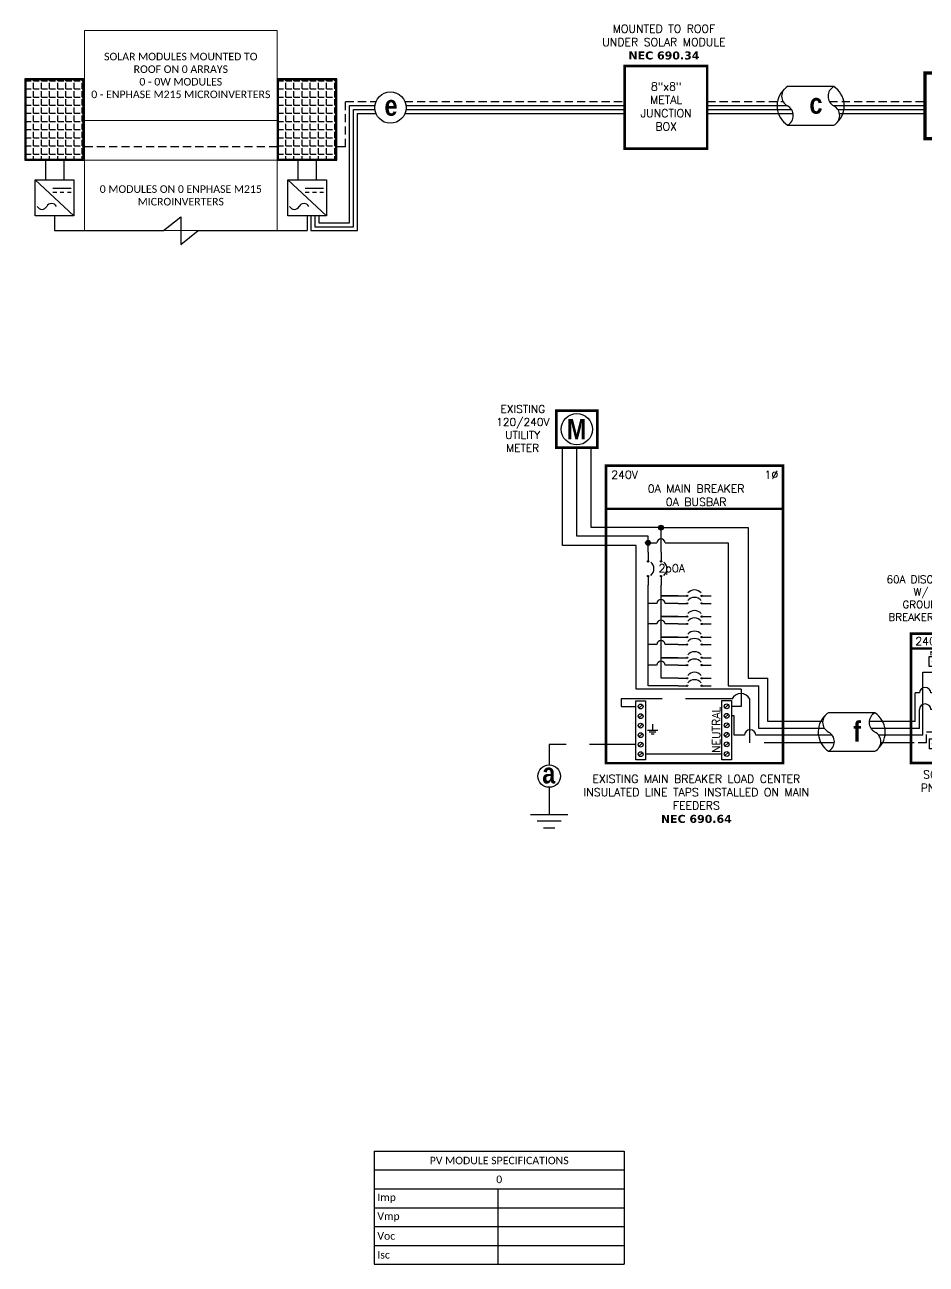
# Model space of a CAD drawing. Header units: feet. Extents: x 21513 to 22293, y 16036 to 16610.
# Drawn here: x 21513 to 21925, y 16036 to 16602 of the extents above; entities that cross this region are included whole.
import ezdxf

# ---------------------------------------------------------------- set-up
doc = ezdxf.new("R2010")
doc.units = ezdxf.units.FT
doc.header["$MEASUREMENT"] = 0
doc.linetypes.add('HIDDEN', pattern=[0.375, 0.25, -0.125])
for name, color, linetype in [('ONE LINE BLOCKS', 7, 'Continuous'), ('TABLES', 7, 'Continuous'), ('TEXT', 7, 'Continuous'), ('Z - TITLEBLOCK TXT', 7, 'Continuous')]:
    doc.layers.add(name, color=color, linetype=linetype)
doc.styles.add('ONE LINE TXT', font='techb___.ttf')
doc.styles.get("Standard").update_dxf_attribs({"font": 'simplex.shx'})

# ---------------------------------------------------------------- blocks, each defined once
blk = doc.blocks.new('*T14')
at = {"layer": 'Defpoints', "color": 8, "linetype": 'ByBlock', "lineweight": 0, "transparency": 16777216}
for p, q in [((0, 0), (88.16, 0)), ((0, 0), (0, -91.46)), ((88.16, 0), (88.16, -91.46)), ((0, -41.08), (88.16, -41.08)), ((0, -59.24), (88.16, -59.24)), ((0, -91.46), (88.16, -91.46))]:
    blk.add_line(p, q, dxfattribs=at)
at = {"color": 0, "linetype": 'Continuous', "transparency": 16777216, "char_height": 3.4544, "width": 80.0359, "attachment_point": 5}
for s, insert in [('{\\fCalibri|b0|i0|c0;SOLAR MODULES MOUNTED TO ROOF ON 0 ARRAYS^J0 - 0W MODULES^J0 - ENPHASE M215 MICROINVERTERS', (44.08, -20.54)), ('{\\fCalibri|b0|i0|c0;', (44.08, -50.16)), ('{\\fCalibri|b0|i0|c0;0 MODULES ON 0 ENPHASE M215 MICROINVERTERS', (44.08, -75.35))]:
    blk.add_mtext(s, dxfattribs=dict(at, insert=insert))
blk = doc.blocks.new('*T12')
at = {"layer": 'Z - TITLEBLOCK TXT', "color": 0, "lineweight": -2, "transparency": 16777216}
for p, q in [((0, 0), (114.19, 0)), ((0, 0), (0, -51.69)), ((114.19, 0), (114.19, -51.69)), ((0, -8.62), (114.19, -8.62)), ((0, -17.23), (114.19, -17.23)), ((56.41, -17.23), (56.41, -51.69)), ((0, -25.85), (114.19, -25.85)), ((0, -34.46), (114.19, -34.46)), ((0, -43.08), (114.19, -43.08)), ((0, -51.69), (114.19, -51.69))]:
    blk.add_line(p, q, dxfattribs=at)
at = {"layer": 'Z - TITLEBLOCK TXT', "color": 0, "linetype": 'Continuous', "transparency": 16777216, "char_height": 3.4544}
for s, insert, width, attachment_point in [('{\\fCalibri|b0|i0|c0;PV MODULE SPECIFICATIONS', (57.09, -4.31), 111.433, 5), ('{\\fCalibri|b0|i0|c0;0', (57.09, -12.92), 111.433, 5), ('{\\fCalibri|b0|i0|c0;Imp', (1.38, -21.54), 53.6551, 4), ('{\\fCalibri|b0|i0|c0;', (57.78, -21.54), 55.0254, 4), ('{\\fCalibri|b0|i0|c0;Vmp', (1.38, -30.15), 53.6551, 4), ('{\\fCalibri|b0|i0|c0;', (57.78, -30.15), 55.0254, 4), ('{\\fCalibri|b0|i0|c0;Voc', (1.38, -38.77), 53.6551, 4), ('{\\fCalibri|b0|i0|c0;', (57.78, -38.77), 55.0254, 4), ('{\\fCalibri|b0|i0|c0;Isc', (1.38, -47.39), 53.6551, 4), ('{\\fCalibri|b0|i0|c0;', (57.78, -47.39), 55.0254, 4)]:
    blk.add_mtext(s, dxfattribs=dict(at, insert=insert, width=width, attachment_point=attachment_point))
blk = doc.blocks.new('M_MAIN DISCONNECT')
at = {"color": 253, "linetype": 'Continuous'}
for p, q in [((10.94, -17.67), (10.94, -15.06)), ((32.69, -17.67), (32.69, -15.06)), ((5.45, -46.43), (5.45, -17.67)), ((5.45, -17.67), (10.94, -17.67)), ((38.18, -17.67), (32.69, -17.67)), ((38.18, -46.43), (38.18, -17.67)), ((5.45, -46.43), (-9.78, -46.43)), ((38.18, -46.43), (53.41, -46.43))]:
    blk.add_line(p, q, dxfattribs=at)
at = {"color": 7, "linetype": 'Continuous'}
for p, q in [((1.95, -40.22), (1.95, -27.1)), ((3.81, -27.1), (1.95, -27.1)), ((11.72, -27.1), (9.09, -27.1)), ((31.91, -27.1), (34.54, -27.1)), ((39.82, -27.1), (41.69, -27.1)), ((41.69, -40.22), (41.69, -27.1)), ((1.95, -40.22), (-9.78, -40.22)), ((41.69, -40.22), (53.41, -40.22))]:
    blk.add_line(p, q, dxfattribs=at)
at = {"color": 1, "linetype": 'Continuous'}
for p, q in [((21.88, -27.1), (23.12, -27.1)), ((25.67, -27.11), (26.91, -27.11)), ((21.88, -34.64), (23.12, -34.64)), ((25.67, -34.64), (26.91, -34.64))]:
    blk.add_line(p, q, dxfattribs=at)
at = {"color": 10, "linetype": 'Continuous'}
for p, q in [((3.81, -43.39), (3.81, -34.64)), ((11.72, -34.64), (9.09, -34.64)), ((31.91, -34.64), (34.54, -34.64)), ((39.82, -43.39), (39.82, -34.64)), ((3.81, -43.39), (-9.78, -43.39)), ((39.82, -43.39), (53.41, -43.39))]:
    blk.add_line(p, q, dxfattribs=at)
at = {"color": 7, "linetype": 'Continuous'}
for centre in [(6.45, -27.26), (37.18, -27.26)]:
    blk.add_arc(centre, 2.64, 3.2819, 176.7181, dxfattribs=at)
at = {"color": 10, "linetype": 'Continuous'}
for centre in [(6.45, -34.79), (37.18, -34.79)]:
    blk.add_arc(centre, 2.64, 3.2819, 176.7181, dxfattribs=at)
at = {"color": 1, "linetype": 'Continuous'}
for points in [[(23.12, -27.1), (23.5, -26.34), (24.4, -27.87), (25.22, -26.34), (25.67, -27.11)], [(23.12, -34.64), (23.5, -33.88), (24.4, -35.4), (25.22, -33.88), (25.67, -34.64)]]:
    blk.add_spline(points, degree=3, dxfattribs=at)
at = {"layer": 'ONE LINE BLOCKS', "lineweight": 50}
blk.add_line((0, -6.77), (43.61, -6.77), dxfattribs=at)
at = {"layer": 'ONE LINE BLOCKS', "lineweight": 50, "const_width": 1.19}
blk.add_lwpolyline([(0, -59.17), (0, 0), (43.61, 0), (43.61, -59.17)], close=True, dxfattribs=at)
at = {"layer": 'TEXT', "color": 92, "linetype": 'HIDDEN', "ltscale": 15}
for p, q in [((7.03, -49.88), (7.03, -44.94)), ((7.03, -44.94), (10.94, -44.94)), ((10.94, -44.94), (10.94, -48.08)), ((36.6, -44.94), (32.69, -44.94)), ((32.69, -44.94), (32.69, -48.08)), ((36.6, -49.88), (36.6, -44.94)), ((7.03, -49.88), (-9.78, -49.88)), ((36.6, -49.88), (53.41, -49.88))]:
    blk.add_line(p, q, dxfattribs=at)
at = {"layer": 'TEXT', "color": 92, "linetype": 'Continuous', "flags": 128}
for points in [[(19.48, -56.44), (24.16, -56.44)], [(21.82, -52.94), (21.82, -56.44)], [(23.35, -57.31), (20.29, -57.31)], [(22.53, -58.18), (21.1, -58.18)]]:
    blk.add_lwpolyline(points, dxfattribs=at)
at = {"layer": 'Z - TITLEBLOCK TXT', "color": 1, "linetype": 'Continuous'}
for p, q in [((8.34, -15.06), (8.34, -10.52)), ((8.34, -10.52), (35.29, -10.52)), ((35.29, -10.52), (35.29, -15.06)), ((35.29, -15.06), (8.34, -15.06)), ((11.72, -27.1), (15.64, -27.1)), ((17.54, -24.65), (20.8, -27.1)), ((27.99, -27.11), (31.91, -27.11)), ((17.54, -32.19), (20.8, -34.63)), ((11.72, -34.64), (15.64, -34.64)), ((27.99, -34.64), (31.91, -34.64)), ((8.34, -48.08), (35.29, -48.08)), ((8.34, -48.08), (8.34, -52.62)), ((35.29, -48.08), (35.29, -52.62)), ((35.29, -52.62), (8.34, -52.62))]:
    blk.add_line(p, q, dxfattribs=at)
at = {"layer": 'Z - TITLEBLOCK TXT', "color": 4, "linetype": 'Continuous'}
for p, q in [((11.73, -12), (10.15, -13.58)), ((16.08, -12), (14.5, -13.58)), ((20.43, -12), (18.86, -13.58)), ((24.78, -12), (23.21, -13.58)), ((29.13, -12), (27.56, -13.58)), ((33.48, -12), (31.91, -13.58)), ((11.73, -49.56), (10.15, -51.13)), ((16.08, -49.56), (14.5, -51.13)), ((20.43, -49.56), (18.86, -51.13)), ((24.78, -49.56), (23.21, -51.13)), ((29.13, -49.56), (27.56, -51.13)), ((33.48, -49.56), (31.91, -51.13))]:
    blk.add_line(p, q, dxfattribs=at)
for centre in [(10.94, -12.79), (15.29, -12.79), (19.64, -12.79), (23.99, -12.79), (28.34, -12.79), (32.69, -12.79), (10.94, -50.35), (15.29, -50.35), (19.64, -50.35), (23.99, -50.35), (28.34, -50.35), (32.69, -50.35)]:
    blk.add_circle(centre, 1.11, dxfattribs=at)
at = {"layer": 'Z - TITLEBLOCK TXT', "color": 1, "linetype": 'Continuous'}
for centre in [(16.18, -27.1), (21.34, -27.1), (27.45, -27.11), (16.18, -34.64), (21.34, -34.64), (27.45, -34.64)]:
    blk.add_circle(centre, 0.541, dxfattribs=at)
at = {"layer": 'TABLES', "color": 4, "linetype": 'Continuous'}
blk.add_text('ISOLATED NEUTRAL', height=1.8743, dxfattribs=at).set_placement((8.7, -9.86))
at = {"layer": 'TEXT', "color": 1}
for s, width, gutter_width, heights, insert, char_height, attachment_point in [('\\A1;\\pi4.1167;60A DISCONNECT FUSED \\P\\pi16.454;W/ ##A FUSES\\P\\pi11.355;GROUPED W/ MAIN \\P\\pi4.9392;BREAKER LOAD CENTER', 71.8931, 92.23, [24.13], (-15.26, 26.55), 3.4544, 1), ('240V', 0.1481, 0.75, [0], (8.07, -3.44), 3.658, 5), ('1∅', 0.1481, 0.75, [0], (38.63, -3.74), 3.658, 5), ('\\A1;\\pi3.6942,t21.982;SQUARE D\\P\\pi2.5621,t20.85;PN: D222N', 35.0816, 28.88, [13.54], (1.84, -62.59), 3.6576, 1)]:
    blk.add_mtext_dynamic_manual_height_columns(s, width=width, gutter_width=gutter_width, heights=heights, dxfattribs=dict(at, insert=insert, char_height=char_height, attachment_point=attachment_point))
blk = doc.blocks.new('*U16')
blk.add_blockref('M_MAIN DISCONNECT', (0, 0))
blk = doc.blocks.new('*U9')
at = {"color": 7, "linetype": 'Continuous'}
for p, q in [((6.67, 2.43), (2.91, 2.43)), ((2.44, 1.71), (0, 1.71)), ((9.57, 1.71), (6.2, 1.71)), ((2.91, -0.69), (6.67, -0.69))]:
    blk.add_line(p, q, dxfattribs=at)
at = {"color": 10, "linetype": 'Continuous'}
for p, q in [((2.59, 1.15), (0, 1.15)), ((9.57, 1.15), (6.35, 1.15))]:
    blk.add_line(p, q, dxfattribs=at)
at = {"color": 253, "linetype": 'Continuous'}
for p, q in [((3.21, 0.61), (0, 0.61)), ((9.57, 0.61), (6.97, 0.61))]:
    blk.add_line(p, q, dxfattribs=at)
at = {"color": 7, "linetype": 'Continuous'}
for centre, start, end in [((3.94, 0.87), 133.9732, 236.4265), ((5.63, 0.87), 313.9732, 56.4265)]:
    blk.add_arc(centre, 1.87, start, end, dxfattribs=at)
at = {"layer": 'TEXT', "color": 92, "linetype": 'HIDDEN', "ltscale": 15}
for p, q in [((3.37, 0), (0, 0)), ((9.57, 0), (7.14, 0))]:
    blk.add_line(p, q, dxfattribs=at)
at = {"layer": 'Z - TITLEBLOCK TXT', "linetype": 'Continuous'}
for centre, start, end in [((3.31, 1.65), 117.6639, 242.3361), ((7.08, 1.65), 117.6639, 242.3361), ((2.5, 0.09), 297.6639, 62.3361), ((6.26, 0.09), 297.6639, 62.3361)]:
    blk.add_arc(centre, 0.882, start, end, dxfattribs=at)
blk = doc.blocks.new('M_LINE TAPS')
at = {"layer": 'ONE LINE BLOCKS', "linetype": 'Continuous'}
h = blk.add_hatch(color=254, dxfattribs=at)
h.dxf.hatch_style = 1
edge = h.paths.add_edge_path()
edge.add_arc((-12.11, 17.42), 0.197, 0, 360)
h = blk.add_hatch(color=254, dxfattribs=at)
h.dxf.hatch_style = 1
edge = h.paths.add_edge_path()
edge.add_arc((-13.16, 16.19), 0.197, 0, 360)
h = blk.add_hatch(color=1, dxfattribs=at)
h.dxf.hatch_style = 1
edge = h.paths.add_edge_path()
edge.add_arc((-13.16, 14.69), 0.0515, 0, 360)
h = blk.add_hatch(color=1, dxfattribs=at)
h.dxf.hatch_style = 1
edge = h.paths.add_edge_path()
edge.add_arc((-12.11, 14.69), 0.0515, 0, 360)
h = blk.add_hatch(color=1, dxfattribs=at)
h.dxf.hatch_style = 1
edge = h.paths.add_edge_path()
edge.add_arc((-13.16, 13.5), 0.0515, 0, 360)
h = blk.add_hatch(color=1, dxfattribs=at)
h.dxf.hatch_style = 1
edge = h.paths.add_edge_path()
edge.add_arc((-12.11, 13.5), 0.0515, 0, 360)
h = blk.add_hatch(color=1, dxfattribs=at)
h.dxf.hatch_style = 1
edge = h.paths.add_edge_path()
edge.add_arc((-9.99, 11.89), 0.0515, 0, 360)
h = blk.add_hatch(color=1, dxfattribs=at)
h.dxf.hatch_style = 1
edge = h.paths.add_edge_path()
edge.add_arc((-9.99, 11.29), 0.0515, 0, 360)
h = blk.add_hatch(color=1, dxfattribs=at)
h.dxf.hatch_style = 1
edge = h.paths.add_edge_path()
edge.add_arc((-8.81, 11.89), 0.0515, 0, 360)
h = blk.add_hatch(color=1, dxfattribs=at)
h.dxf.hatch_style = 1
edge = h.paths.add_edge_path()
edge.add_arc((-8.81, 11.29), 0.0515, 0, 360)
h = blk.add_hatch(color=1, dxfattribs=at)
h.dxf.hatch_style = 1
edge = h.paths.add_edge_path()
edge.add_arc((-9.99, 10.22), 0.0515, 0, 360)
h = blk.add_hatch(color=1, dxfattribs=at)
h.dxf.hatch_style = 1
edge = h.paths.add_edge_path()
edge.add_arc((-8.81, 10.22), 0.0515, 0, 360)
h = blk.add_hatch(color=1, dxfattribs=at)
h.dxf.hatch_style = 1
edge = h.paths.add_edge_path()
edge.add_arc((-9.99, 9.62), 0.0515, 0, 360)
h = blk.add_hatch(color=1, dxfattribs=at)
h.dxf.hatch_style = 1
edge = h.paths.add_edge_path()
edge.add_arc((-8.81, 9.62), 0.0515, 0, 360)
h = blk.add_hatch(color=1, dxfattribs=at)
h.dxf.hatch_style = 1
edge = h.paths.add_edge_path()
edge.add_arc((-9.99, 8.56), 0.0515, 0, 360)
h = blk.add_hatch(color=1, dxfattribs=at)
h.dxf.hatch_style = 1
edge = h.paths.add_edge_path()
edge.add_arc((-8.81, 8.56), 0.0515, 0, 360)
h = blk.add_hatch(color=1, dxfattribs=at)
h.dxf.hatch_style = 1
edge = h.paths.add_edge_path()
edge.add_arc((-9.99, 7.96), 0.0515, 0, 360)
h = blk.add_hatch(color=1, dxfattribs=at)
h.dxf.hatch_style = 1
edge = h.paths.add_edge_path()
edge.add_arc((-8.81, 7.96), 0.0515, 0, 360)
h = blk.add_hatch(color=1, dxfattribs=at)
h.dxf.hatch_style = 1
edge = h.paths.add_edge_path()
edge.add_arc((-9.99, 6.89), 0.0515, 0, 360)
h = blk.add_hatch(color=1, dxfattribs=at)
h.dxf.hatch_style = 1
edge = h.paths.add_edge_path()
edge.add_arc((-9.99, 6.29), 0.0515, 0, 360)
h = blk.add_hatch(color=1, dxfattribs=at)
h.dxf.hatch_style = 1
edge = h.paths.add_edge_path()
edge.add_arc((-8.81, 6.89), 0.0515, 0, 360)
h = blk.add_hatch(color=1, dxfattribs=at)
h.dxf.hatch_style = 1
edge = h.paths.add_edge_path()
edge.add_arc((-8.81, 6.29), 0.0515, 0, 360)
h = blk.add_hatch(color=1, dxfattribs=at)
h.dxf.hatch_style = 1
edge = h.paths.add_edge_path()
edge.add_arc((-9.99, 5.22), 0.0515, 0, 360)
h = blk.add_hatch(color=1, dxfattribs=at)
h.dxf.hatch_style = 1
edge = h.paths.add_edge_path()
edge.add_arc((-8.81, 5.22), 0.0515, 0, 360)
h = blk.add_hatch(color=1, dxfattribs=at)
h.dxf.hatch_style = 1
edge = h.paths.add_edge_path()
edge.add_arc((-9.99, 4.62), 0.0515, 0, 360)
h = blk.add_hatch(color=1, dxfattribs=at)
h.dxf.hatch_style = 1
edge = h.paths.add_edge_path()
edge.add_arc((-8.81, 4.62), 0.0515, 0, 360)
at = {"color": 155, "true_color": 0x647190}
blk.add_line((-16.57, 22.43), (-2.23, 22.43), dxfattribs=at)
at = {"color": 7, "linetype": 'Continuous'}
for p, q in [((-3.46, 1.71), (-3.46, 5.22)), ((0, 1.71), (-3.46, 1.71))]:
    blk.add_line(p, q, dxfattribs=at)
at = {"color": 10, "linetype": 'Continuous'}
for p, q in [((-4.18, 1.15), (-4.18, 4.62)), ((-3.46, 4.62), (-3.46, 4.62)), ((0, 1.15), (-4.18, 1.15))]:
    blk.add_line(p, q, dxfattribs=at)
at = {"color": 253, "linetype": 'Continuous'}
for p, q in [((-6.18, 2.18), (-6.39, 2.18)), ((-6.18, 0.61), (-6.18, 2.18)), ((-5.36, 0.61), (-6.18, 0.61)), ((0, 0.61), (-4.42, 0.61))]:
    blk.add_line(p, q, dxfattribs=at)
at = {"color": 7, "linetype": 'Continuous'}
blk.add_circle((-21.17, -2.7), 0.906, dxfattribs=at)
at = {"color": 253, "linetype": 'Continuous'}
blk.add_arc((-4.89, 0.58), 0.468, 3.2819, 176.7181, dxfattribs=at)
at = {"layer": 'ONE LINE BLOCKS', "lineweight": 50}
blk.add_line((-16.57, 18.95), (-2.23, 18.95), dxfattribs=at)
at = {"layer": 'ONE LINE BLOCKS', "lineweight": 50, "const_width": 0.21}
for points in [[(-20.6, 23.9), (-20.6, 26.89), (-17.26, 26.89), (-17.26, 23.9)], [(-16.57, -1.65), (-16.57, 22.43), (-2.23, 22.43), (-2.23, -1.65)]]:
    blk.add_lwpolyline(points, close=True, dxfattribs=at)
at = {"layer": 'TEXT', "color": 92, "linetype": 'HIDDEN', "ltscale": 15}
for p, q in [((-6.39, 3.55), (-15.33, 3.55)), ((-15.33, 3.55), (-15.33, 2.94)), ((-4.92, 0), (-4.92, 3.55)), ((-15.33, 2.94), (-14.16, 2.94)), ((0, 0), (-4.92, 0)), ((-14.16, -0.15), (-21.17, -0.15)), ((-21.17, -0.15), (-21.17, -1.8)), ((-21.17, -3.61), (-21.17, -5.8))]:
    blk.add_line(p, q, dxfattribs=at)
at = {"layer": 'TEXT', "color": 92, "linetype": 'Continuous', "ltscale": 15}
blk.add_line((-7.19, -0.92), (-13.36, -0.92), dxfattribs=at)
at = {"layer": 'TEXT', "color": 92, "linetype": 'Continuous', "flags": 128}
for points in [[(-13.2, 1.01), (-12.38, 1.01)], [(-12.79, 1.51), (-12.79, 1.01)], [(-12.52, 0.85), (-13.06, 0.85)], [(-12.66, 0.7), (-12.92, 0.7)]]:
    blk.add_lwpolyline(points, dxfattribs=at)
at = {"layer": 'TEXT', "color": 92, "linetype": 'Continuous', "ltscale": 4, "flags": 128}
for points in [[(-22.67, -5.8), (-19.67, -5.8)], [(-20.19, -6.36), (-22.15, -6.36)], [(-20.71, -6.91), (-21.63, -6.91)]]:
    blk.add_lwpolyline(points, dxfattribs=at)
at = {"layer": 'TEXT', "linetype": 'Continuous'}
blk.add_circle((-18.93, 25.39), 1.27, dxfattribs=at)
at = {"layer": 'TEXT', "color": 92, "linetype": 'Continuous', "ltscale": 0.3}
blk.add_arc((-5.65, 3.16), 0.824, 27.6639, 152.3361, dxfattribs=at)
at = {"layer": 'Z - TITLEBLOCK TXT', "color": 253, "linetype": 'Continuous'}
for p, q in [((-20.08, 15.98), (-20.08, 23.9)), ((-14.13, 15.98), (-20.08, 15.98)), ((-14.13, 4.34), (-14.13, 15.98)), ((-5.63, 4.34), (-14.13, 4.34)), ((-5.63, 4.34), (-5.63, 2.95)), ((-5.63, 2.95), (-6.39, 2.95))]:
    blk.add_line(p, q, dxfattribs=at)
at = {"layer": 'Z - TITLEBLOCK TXT', "color": 10, "linetype": 'Continuous'}
for p, q in [((-18.93, 16.74), (-18.93, 23.9)), ((-13.16, 16.74), (-18.93, 16.74)), ((-13.16, 15.43), (-13.16, 16.74)), ((-12.97, 16.19), (-12.45, 16.19)), ((-11.78, 16.19), (-6.66, 16.19)), ((-6.66, 16.19), (-6.66, 4.62)), ((-13.16, 4.62), (-13.16, 12.76)), ((-12.45, 11.29), (-13.16, 11.29)), ((-10.73, 11.29), (-11.78, 11.29)), ((-12.45, 9.62), (-13.16, 9.62)), ((-10.73, 9.62), (-11.78, 9.62)), ((-12.45, 7.96), (-13.16, 7.96)), ((-10.73, 7.96), (-11.78, 7.96)), ((-12.45, 6.29), (-13.16, 6.29)), ((-10.73, 6.29), (-11.78, 6.29)), ((-10.73, 4.62), (-13.16, 4.62)), ((-6.66, 4.62), (-4.18, 4.62))]:
    blk.add_line(p, q, dxfattribs=at)
at = {"layer": 'Z - TITLEBLOCK TXT', "color": 7, "linetype": 'Continuous'}
for p, q in [((-17.78, 17.42), (-17.78, 23.9)), ((-12.11, 17.42), (-17.78, 17.42)), ((-12.11, 15.43), (-12.11, 17.42)), ((-11.92, 17.42), (-5.04, 17.42)), ((-5.04, 17.42), (-5.04, 5.22)), ((-12.11, 10.22), (-12.11, 12.76)), ((-12.11, 11.89), (-10.73, 11.89)), ((-10.73, 11.89), (-12.11, 11.89)), ((-12.11, 8.56), (-12.11, 10.22)), ((-12.11, 10.22), (-10.73, 10.22)), ((-10.73, 10.22), (-12.11, 10.22)), ((-12.11, 6.89), (-12.11, 8.56)), ((-12.11, 8.56), (-10.73, 8.56)), ((-10.73, 8.56), (-12.11, 8.56)), ((-12.11, 5.22), (-12.11, 6.89)), ((-12.11, 6.89), (-10.73, 6.89)), ((-10.73, 6.89), (-12.11, 6.89)), ((-10.73, 5.22), (-12.11, 5.22)), ((-5.04, 5.22), (-3.46, 5.22))]:
    blk.add_line(p, q, dxfattribs=at)
at = {"layer": 'Z - TITLEBLOCK TXT', "color": 1, "linetype": 'Continuous'}
for p, q in [((-14.16, -1.38), (-14.16, 3.4)), ((-14.16, 3.4), (-13.36, 3.4)), ((-13.36, 3.4), (-13.36, -1.38)), ((-7.19, -1.37), (-7.19, 3.41)), ((-7.19, 3.41), (-6.39, 3.41)), ((-6.39, 3.41), (-6.39, -1.37)), ((-13.36, -1.38), (-14.16, -1.38)), ((-6.39, -1.37), (-7.19, -1.37))]:
    blk.add_line(p, q, dxfattribs=at)
at = {"layer": 'Z - TITLEBLOCK TXT', "color": 4, "linetype": 'Continuous'}
for p, q in [((-13.62, 3.07), (-13.9, 2.8)), ((-6.65, 3.09), (-6.93, 2.81)), ((-13.62, 2.3), (-13.9, 2.03)), ((-6.65, 2.32), (-6.93, 2.04)), ((-13.62, 1.53), (-13.9, 1.25)), ((-6.65, 1.55), (-6.93, 1.27)), ((-13.62, 0.76), (-13.9, 0.48)), ((-6.65, 0.78), (-6.93, 0.5)), ((-6.65, 0), (-6.93, -0.27)), ((-13.62, -0.01), (-13.9, -0.29)), ((-13.62, -0.78), (-13.9, -1.06)), ((-6.65, -0.77), (-6.93, -1.04))]:
    blk.add_line(p, q, dxfattribs=at)
at = {"layer": 'Z - TITLEBLOCK TXT', "color": 1, "linetype": 'Continuous', "flags": 128}
for points in [[(-13.16, 15.43), (-13.16, 14.69)], [(-13.16, 15.43), (-13.16, 14.69)], [(-12.11, 15.43), (-12.11, 14.69)], [(-12.11, 15.43), (-12.11, 14.69)], [(-13.16, 13.5), (-13.16, 12.76)], [(-12.11, 13.5), (-12.11, 12.76)], [(-10.73, 11.89), (-9.99, 11.89)], [(-10.73, 11.89), (-9.99, 11.89)], [(-10.73, 11.29), (-9.99, 11.29)], [(-10.73, 11.29), (-9.99, 11.29)], [(-8.81, 11.89), (-8.06, 11.89)], [(-8.81, 11.29), (-8.06, 11.29)], [(-10.73, 10.22), (-9.99, 10.22)], [(-10.73, 10.22), (-9.99, 10.22)], [(-8.81, 10.22), (-8.06, 10.22)], [(-10.73, 9.62), (-9.99, 9.62)], [(-10.73, 9.62), (-9.99, 9.62)], [(-8.81, 9.62), (-8.06, 9.62)], [(-10.73, 8.56), (-9.99, 8.56)], [(-10.73, 8.56), (-9.99, 8.56)], [(-8.81, 8.56), (-8.06, 8.56)], [(-10.73, 7.96), (-9.99, 7.96)], [(-10.73, 7.96), (-9.99, 7.96)], [(-8.81, 7.96), (-8.06, 7.96)], [(-10.73, 6.89), (-9.99, 6.89)], [(-10.73, 6.89), (-9.99, 6.89)], [(-10.73, 6.29), (-9.99, 6.29)], [(-10.73, 6.29), (-9.99, 6.29)], [(-8.81, 6.89), (-8.06, 6.89)], [(-8.81, 6.29), (-8.06, 6.29)], [(-10.73, 5.22), (-9.99, 5.22)], [(-10.73, 5.22), (-9.99, 5.22)], [(-8.81, 5.22), (-8.06, 5.22)], [(-10.73, 4.62), (-9.99, 4.62)], [(-10.73, 4.62), (-9.99, 4.62)], [(-8.81, 4.62), (-8.06, 4.62)]]:
    blk.add_lwpolyline(points, dxfattribs=at)
at = {"layer": 'Z - TITLEBLOCK TXT', "color": 7, "linetype": 'Continuous'}
for centre in [(-12.11, 17.42), (-12.11, 17.42), (-13.16, 16.19)]:
    blk.add_circle(centre, 0.197, dxfattribs=at)
at = {"layer": 'Z - TITLEBLOCK TXT', "color": 1, "linetype": 'Continuous'}
for centre in [(-13.16, 14.69), (-12.11, 14.69), (-13.16, 13.5), (-12.11, 13.5), (-9.99, 11.89), (-9.99, 11.29), (-8.81, 11.89), (-8.81, 11.29), (-9.99, 10.22), (-8.81, 10.22), (-9.99, 9.62), (-8.81, 9.62), (-9.99, 8.56), (-8.81, 8.56), (-9.99, 7.96), (-8.81, 7.96), (-9.99, 6.89), (-9.99, 6.29), (-8.81, 6.89), (-8.81, 6.29), (-9.99, 5.22), (-8.81, 5.22), (-9.99, 4.62), (-8.81, 4.62)]:
    blk.add_circle(centre, 0.0515, dxfattribs=at)
at = {"layer": 'Z - TITLEBLOCK TXT', "color": 4, "linetype": 'Continuous'}
for centre in [(-13.76, 2.94), (-6.79, 2.95), (-13.76, 2.16), (-6.79, 2.18), (-13.76, 1.39), (-6.79, 1.41), (-13.76, 0.62), (-13.76, -0.15), (-6.79, 0.64), (-6.79, -0.13), (-13.76, -0.92), (-6.79, -0.91)]:
    blk.add_circle(centre, 0.197, dxfattribs=at)
at = {"layer": 'Z - TITLEBLOCK TXT', "color": 10, "linetype": 'Continuous'}
for centre in [(-12.11, 16.17), (-12.11, 11.27), (-12.11, 9.6), (-12.11, 7.94), (-12.11, 6.27)]:
    blk.add_arc(centre, 0.332, 3.2937, 176.7063, dxfattribs=at)
at = {"layer": 'Z - TITLEBLOCK TXT', "color": 1, "linetype": 'Continuous'}
for centre, start, end in [((-13.38, 14.09), 310.3392, 49.6608), ((-12.33, 14.09), 310.3392, 49.6608), ((-9.4, 11.68), 40.3392, 139.6608), ((-9.4, 11.08), 40.3392, 139.6608), ((-9.4, 10.01), 40.3392, 139.6608), ((-9.4, 9.41), 40.3392, 139.6608), ((-9.4, 8.34), 40.3392, 139.6608), ((-9.4, 7.75), 40.3392, 139.6608), ((-9.4, 6.68), 40.3392, 139.6608), ((-9.4, 6.08), 40.3392, 139.6608), ((-9.4, 5.01), 40.3392, 139.6608), ((-9.4, 4.41), 40.3392, 139.6608)]:
    blk.add_arc(centre, 0.697, start, end, dxfattribs=at)
at = {"layer": 'TABLES', "color": 1, "linetype": 'Continuous'}
blk.add_text('NEUTRAL', height=0.648, rotation=90, dxfattribs=at).set_placement((-7.31, -0.83))
at = {"layer": 'TEXT', "color": 1, "attachment_point": 5}
for s, width, gutter_width, heights, insert, char_height in [('EXISTING\\P120/240V UTILITY METER', 0.0523, 7.17, [0], (-23.31, 25.45), 0.6278), ('240V', 0.1481, 0.75, [0], (-15.06, 21.71), 0.648), ('1∅', 0.1481, 0.75, [0], (-3.17, 21.71), 0.648), ('0A MAIN BREAKER\\P0A BUSBAR', 11.199, 0.75, [0], (-9.27, 20.04), 0.648), ('2p0A', 0.1481, 0.75, [0], (-11.24, 14.02), 0.648), ('EXISTING MAIN BREAKER LOAD CENTER INSULATED LINE TAPS INSTALLED ON MAIN FEEDERS\\P{\\fVerdana|b1|i0|c0|p34;NEC 690.64}', 18.4888, 7.17, [6], (-9.25, -4.55), 0.648)]:
    blk.add_mtext_dynamic_manual_height_columns(s, width=width, gutter_width=gutter_width, heights=heights, dxfattribs=dict(at, insert=insert, char_height=char_height))
at = {"layer": 'Z - TITLEBLOCK TXT', "color": 253, "linetype": 'Continuous', "style": 'ONE LINE TXT'}
blk.add_text('M', height=1.66, dxfattribs=at).set_placement((-19.74, 24.56))
at = {"layer": 'Z - TITLEBLOCK TXT', "color": 1, "linetype": 'Continuous', "insert": (-21.73, -1.63), "char_height": 1.6624, "attachment_point": 1, "style": 'ONE LINE TXT'}
blk.add_mtext_dynamic_manual_height_columns('{\\W1;\\C256;a}', width=0.1385, gutter_width=2.13, heights=[0], dxfattribs=at)
blk = doc.blocks.new('*U15')
at = {"color": 155, "true_color": 0x647190}
blk.add_blockref('M_LINE TAPS', (0, 0), dxfattribs=at)

msp = doc.modelspace()

# ---------------------------------------------------------------- hatches: boundary and pattern name
at = {"layer": 'ONE LINE BLOCKS', "linetype": 'Continuous'}
h = msp.add_hatch(dxfattribs=at)
h.set_pattern_fill('ANGLE', color=256, scale=13.54666)
h.set_pattern_definition([(0, (21576.1163, 4558.7415), (0, 3.7253315), [2.709332, -1.0159995]), (90, (21576.1163, 4558.7415), (-3.7253315, 2e-16), [2.709332, -1.0159995])])
h.paths.add_polyline_path([(21513.1, 16577.04), (21513.1, 16540.86), (21539.34, 16540.86), (21539.34, 16577.04)])
h = msp.add_hatch(dxfattribs=at)
h.set_pattern_fill('ANGLE', color=256, scale=13.54666)
h.set_pattern_definition([(0, (21691.536, 4558.7415), (0, 3.7253315), [2.709332, -1.0159995]), (90, (21691.536, 4558.7415), (-3.7253315, 2e-16), [2.709332, -1.0159995])])
h.paths.add_polyline_path([(21628.52, 16577.04), (21628.52, 16540.86), (21654.76, 16540.86), (21654.76, 16577.04)])

# ---------------------------------------------------------------- linework, layer by layer
at = {"color": 7, "linetype": 'Continuous'}
for p, q in [((21882.53, 16573.97), (21861.29, 16573.97)), ((21861.29, 16556.34), (21882.53, 16556.34))]:
    msp.add_line(p, q, dxfattribs=at)
at = {"color": 253, "linetype": 'Continuous'}
for p, q in [((21661.05, 16511.73), (21661.05, 16565.33)), ((21661.05, 16565.33), (21672.69, 16565.33)), ((21686.84, 16565.33), (21786.81, 16565.33)), ((21824.59, 16565.33), (21860.98, 16565.33)), ((21882.22, 16565.33), (21924.18, 16565.33)), ((21647.05, 16511.73), (21661.05, 16511.73))]:
    msp.add_line(p, q, dxfattribs=at)
at = {"color": 10, "linetype": 'Continuous'}
for p, q in [((21662.85, 16509.93), (21662.85, 16563.53)), ((21662.85, 16563.53), (21672.67, 16563.53)), ((21686.85, 16563.53), (21786.81, 16563.53)), ((21824.59, 16563.53), (21863.1, 16563.53)), ((21884.35, 16563.53), (21924.18, 16563.53)), ((21645.25, 16509.93), (21662.85, 16509.93))]:
    msp.add_line(p, q, dxfattribs=at)
at = {"linetype": 'Continuous'}
for p, q in [((21664.65, 16508.13), (21664.65, 16561.73)), ((21664.65, 16561.73), (21673.13, 16561.73)), ((21686.4, 16561.73), (21786.81, 16561.73)), ((21824.59, 16561.73), (21863.86, 16561.73)), ((21885.1, 16561.73), (21924.18, 16561.73)), ((21522.07, 16540.35), (21522.07, 16531.34)), ((21530.38, 16540.35), (21530.38, 16531.34)), ((21637.49, 16540.35), (21637.49, 16531.34)), ((21645.8, 16540.35), (21645.8, 16531.34)), ((21517.4, 16531.34), (21535.05, 16531.34)), ((21517.4, 16531.34), (21535.05, 16514.94)), ((21517.4, 16514.94), (21517.4, 16531.34)), ((21535.05, 16531.34), (21535.05, 16514.94)), ((21632.82, 16531.34), (21650.47, 16531.34)), ((21632.82, 16514.94), (21632.82, 16531.34)), ((21632.82, 16531.34), (21650.47, 16514.94)), ((21650.47, 16531.34), (21650.47, 16514.94)), ((21535.05, 16514.94), (21517.4, 16514.94)), ((21650.47, 16514.94), (21632.82, 16514.94)), ((21643.45, 16508.13), (21664.65, 16508.13))]:
    msp.add_line(p, q, dxfattribs=at)
at = {"linetype": 'Continuous', "flags": 128}
for points in [[(21512.6, 16577.55), (21512.6, 16540.35), (21539.85, 16540.35), (21539.85, 16577.55), (21512.6, 16577.55)], [(21628.02, 16577.55), (21628.02, 16540.35), (21655.27, 16540.35), (21655.27, 16577.55), (21628.02, 16577.55)]]:
    msp.add_lwpolyline(points, dxfattribs=at)
for points in [[(21513.1, 16577.04), (21513.1, 16540.86), (21539.34, 16540.86), (21539.34, 16577.04)], [(21628.52, 16577.04), (21628.52, 16540.86), (21654.76, 16540.86), (21654.76, 16577.04)]]:
    msp.add_lwpolyline(points, close=True, dxfattribs=at)
at = {"color": 7, "linetype": 'Continuous'}
msp.add_circle((21679.76, 16564.37), 7.14, dxfattribs=at)
for centre, start, end in [((21867.14, 16565.16), 133.9732, 236.4265), ((21876.68, 16565.16), 313.9732, 56.4265)]:
    msp.add_arc(centre, 10.58, start, end, dxfattribs=at)
at = {"layer": 'ONE LINE BLOCKS', "lineweight": 50}
for points, const_width in [([(21824.59, 16545.62), (21786.81, 16545.62), (21786.81, 16583.4), (21824.59, 16583.4)], 1.19), ([(21954.28, 16550.11), (21924.18, 16550.11), (21924.18, 16580.21), (21954.28, 16580.21)], 1.53)]:
    msp.add_lwpolyline(points, close=True, dxfattribs=dict(at, const_width=const_width))
at = {"layer": 'TEXT', "color": 92, "linetype": 'HIDDEN', "ltscale": 15}
for p, q in [((21659.24, 16546.4), (21659.24, 16567.14)), ((21659.24, 16567.14), (21673.18, 16567.14)), ((21686.34, 16567.14), (21786.81, 16567.14)), ((21824.59, 16567.14), (21859.25, 16567.14)), ((21880.5, 16567.14), (21924.18, 16567.14)), ((21659.24, 16546.4), (21655.27, 16546.4))]:
    msp.add_line(p, q, dxfattribs=at)
at = {"layer": 'TEXT', "color": 92, "linetype": 'HIDDEN', "ltscale": 15, "flags": 128}
msp.add_lwpolyline([(21628.02, 16546.4), (21539.85, 16546.4)], dxfattribs=at)
at = {"layer": 'Z - TITLEBLOCK TXT', "color": 7, "linetype": 'Continuous'}
for p, q in [((21533.82, 16527.34), (21525.43, 16527.34)), ((21527.18, 16525.53), (21525.43, 16525.53)), ((21530.5, 16525.53), (21528.75, 16525.53)), ((21533.82, 16525.53), (21532.07, 16525.53)), ((21649.24, 16527.34), (21640.85, 16527.34)), ((21642.6, 16525.53), (21640.85, 16525.53)), ((21645.92, 16525.53), (21644.17, 16525.53)), ((21649.24, 16525.53), (21647.49, 16525.53)), ((21575.98, 16508.13), (21583.93, 16514.39)), ((21583.93, 16514.39), (21583.93, 16501.86)), ((21583.93, 16501.86), (21591.89, 16508.13))]:
    msp.add_line(p, q, dxfattribs=at)
at = {"layer": 'Z - TITLEBLOCK TXT', "linetype": 'Continuous', "flags": 128}
for points in [[(21526.22, 16514.94), (21526.22, 16508.13)], [(21641.64, 16514.94), (21641.64, 16508.13)], [(21643.45, 16514.94), (21643.45, 16508.13)], [(21526.22, 16508.13), (21575.98, 16508.13)], [(21591.89, 16508.13), (21641.64, 16508.13)]]:
    msp.add_lwpolyline(points, dxfattribs=at)
at = {"layer": 'Z - TITLEBLOCK TXT', "color": 10, "linetype": 'Continuous', "flags": 128}
msp.add_lwpolyline([(21645.25, 16514.94), (21645.25, 16509.93)], dxfattribs=at)
at = {"layer": 'Z - TITLEBLOCK TXT', "color": 253, "linetype": 'Continuous', "flags": 128}
msp.add_lwpolyline([(21647.05, 16514.94), (21647.05, 16511.73)], dxfattribs=at)
at = {"layer": 'Z - TITLEBLOCK TXT', "linetype": 'Continuous'}
for centre, radius, start, end in [((21863.6, 16569.56), 4.98, 117.6639, 242.3361), ((21884.84, 16569.56), 4.98, 117.6639, 242.3361), ((21858.98, 16560.75), 4.98, 297.6639, 62.3361), ((21880.22, 16560.75), 4.98, 297.6639, 62.3361), ((21524.85, 16518.05), 2.48, 27.6639, 152.3361), ((21640.27, 16518.05), 2.48, 27.6639, 152.3361), ((21520.47, 16520.35), 2.48, 207.6639, 332.3361), ((21635.89, 16520.35), 2.48, 207.6639, 332.3361)]:
    msp.add_arc(centre, radius, start, end, dxfattribs=at)

# ---------------------------------------------------------------- block references
for name, p in [('*T14', (21539.85, 16599.59)), ('*U16', (21917.79, 16323.93)), ('*T12', (21672.41, 16087.4))]:
    msp.add_blockref(name, p)
at = {"color": 155, "true_color": 0x647190, "xscale": 5.644441731736358, "yscale": 5.644441731736358, "zscale": 5.644441731736358}
for name, p in [('*U15', (21871.85, 16274.05)), ('*U9', (21863.67, 16274.05))]:
    msp.add_blockref(name, p, dxfattribs=at)

# ---------------------------------------------------------------- texts
at = {"layer": 'TEXT', "color": 1, "char_height": 3.6576, "attachment_point": 5}
for s, width, insert in [(' \\PMOUNTED TO ROOF \\PUNDER SOLAR MODULE\\P{\\fVerdana|b1|i0|c0|p34;NEC 690.34}', 72.4158, (21804.82, 16597.32)), ('8"x8" METAL JUNCTION BOX ', 0.4767, (21805.84, 16564.87))]:
    msp.add_mtext_dynamic_manual_height_columns(s, width=width, gutter_width=7.17, heights=[0], dxfattribs=dict(at, insert=insert))
at = {"layer": 'Z - TITLEBLOCK TXT', "color": 1, "linetype": 'Continuous', "char_height": 9.3833, "attachment_point": 1, "style": 'ONE LINE TXT'}
for s, insert in [('{\\W1;\\C256;e}', (21677.05, 16570.03)), ('{\\W1;\\C256;c}', (21871.34, 16570.94)), ('{\\W1;\\C256;f}', (21891.35, 16283.9))]:
    msp.add_mtext_dynamic_manual_height_columns(s, width=0.1385, gutter_width=2.13, heights=[0], dxfattribs=dict(at, insert=insert))

doc.saveas('drawing.dxf')
